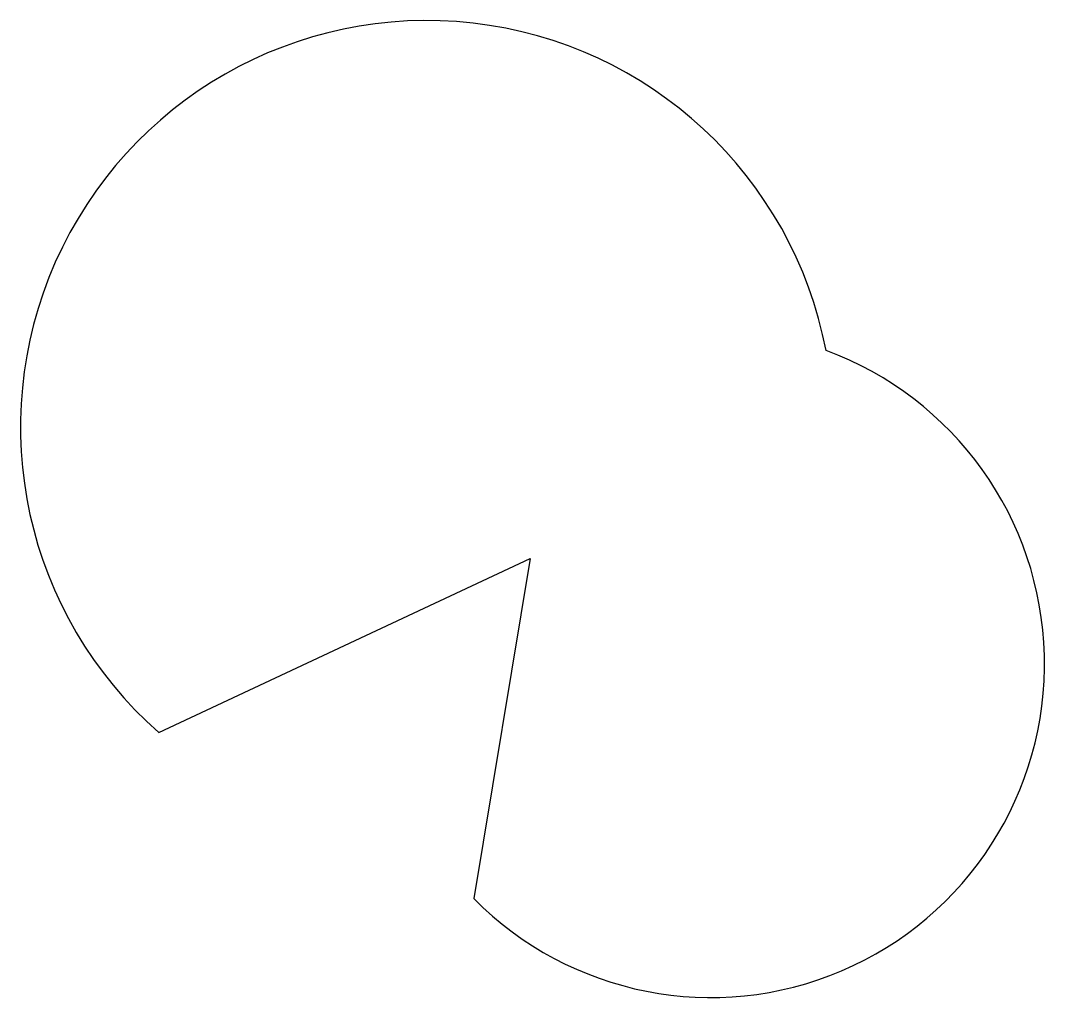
# Model space of a CAD drawing. Header units: millimetres. Extents: x 776 to 1432, y -2021 to -1395.
import ezdxf

# ---------------------------------------------------------------- set-up
doc = ezdxf.new("R2010")
doc.units = ezdxf.units.MM
doc.header["$LTSCALE"] = 12.7
doc.layers.get('0').update_dxf_attribs({"linetype": 'CONTINUOUS'})

msp = doc.modelspace()

# ---------------------------------------------------------------- linework, layer by layer
msp.add_lwpolyline([(1066.37, -1957.26, 1.246886), (1292.13, -1606.19, 1.400706), (864.6, -1850.86), (1102.53, -1739.33)], format="xyb", close=True)

doc.saveas('drawing.dxf')
